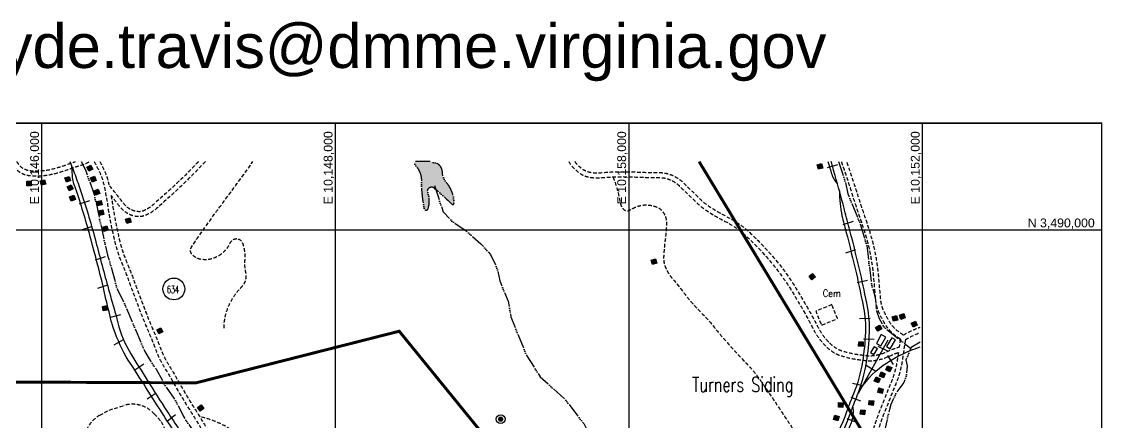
# Model space of a CAD drawing. Header units: inches. Extents: x 10131215 to 10153225, y 3476725 to 3491422.
# Drawn here: x 10145862 to 10153225, y 3488691 to 3491422 of the extents above; entities that cross this region are included whole.
import ezdxf
from ezdxf.enums import TextEntityAlignment as Align

# ---------------------------------------------------------------- set-up
doc = ezdxf.new("R2010")
doc.units = ezdxf.units.IN
doc.header["$LTSCALE"] = 100
doc.header["$MEASUREMENT"] = 0
for name, pattern in [('CENTER', [2, 1.25, -0.25, 0.25, -0.25]), ('DASHED2', [0.375, 0.25, -0.125]), ('HIDDEN', [0.375, 0.25, -0.125]), ('PHANTOM', [2.5, 1.25, -0.25, 0.25, -0.25, 0.25, -0.25]), ('STREAM', [1.5, 1, -0.125, 0, -0.125, 0, -0.125, 0, -0.125])]:
    doc.linetypes.add(name, pattern=pattern)
doc.layers.get('0').update_dxf_attribs({"color": 60, "linetype": 'CONTINUOUS'})
for name, color, linetype in [('BUFFER ZONE-200', 200, 'HIDDEN'), ('BUILDINGS', 7, 'CONTINUOUS'), ('CEMETERIES', 7, 'DASHED2'), ('DRILL HOLES', 170, 'CONTINUOUS'), ('GEOGRAPHIC LABELS', 7, 'CONTINUOUS'), ('GRID COORDINATES-VA SOUTH NAD27', 252, 'CONTINUOUS'), ('PROPERTY LINES-MINERAL', 1, 'CENTER'), ('PROPERTY LINES-SURFACE', 7, 'PHANTOM'), ('RAILROADS', 30, 'CONTINUOUS'), ('ROADS', 34, 'DASHED2'), ('ROADS-ROUTE NUMBER LABELS', 34, 'CONTINUOUS'), ('TITLE BLOCK-LEGEND-BORDER', 7, 'CONTINUOUS'), ('WATER-SURFACE', 140, 'STREAM')]:
    doc.layers.add(name, color=color, linetype=linetype)
doc.styles.add('arial', font='ARIAL.TTF')
doc.styles.add('GRIDLINE LABEL', font='ARIAL.TTF', dxfattribs={"height": 60})
doc.styles.add('ROMANS', font='ROMANS.SHX')
doc.styles.add('ROMANT', font='ROMANT.SHX', dxfattribs={"width": 2063.613351134578, "height": 165.0890680907663})

# ---------------------------------------------------------------- blocks, each defined once
blk = doc.blocks.new('RRTIC')
blk.add_line((0, -36.18096142612012), (0, 36.18096142611278))
blk = doc.blocks.new('DRILL HOLE')
at = {"layer": 'DRILL HOLES', "const_width": 18}
blk.add_lwpolyline([(-9, 0, 1), (9, 0, 1)], format="xyb", close=True, dxfattribs=at)
at = {"layer": 'DRILL HOLES'}
blk.add_circle((0, 0), 30, dxfattribs=at)

msp = doc.modelspace()

# ---------------------------------------------------------------- hatches: boundary and pattern name
at = {"layer": 'WATER-SURFACE'}
h = msp.add_hatch(color=151, dxfattribs=at)
edge = h.paths.add_edge_path()
edge.add_line((10148645.16038624, 3490467.692639559), (10148537.20610689, 3490467.692639559))
edge.add_line((10148537.20610689, 3490467.692639559), (10148543.7980472, 3490442.791432989))
edge.add_arc((10148435.08079349, 3490338.84319168), 150.4150196069095, -0.5926576500914962, 43.71536050775882, ccw=False)
edge.add_arc((10149461.32028349, 3490328.316938493), 875.8784541117094, 179.4131881627961, 191.8376381913849)
edge.add_arc((10148617.98790149, 3490151.556516955), 14.22089271464938, 191.8342618358805, 343.4764503812293)
edge.add_arc((10148461.30085763, 3490198.022950269), 177.652710656613, 343.481534834185, 378.8223622403811)
edge.add_arc((10148659.14538193, 3490265.464531185), 31.37078730093021, 127.41840749190419, 198.8286427719857, ccw=False)
edge.add_arc((10148655.12306077, 3490270.71241232), 24.75873157653763, 35.22910223656959, 127.40491529162551, ccw=False)
edge.add_arc((10147709.06312979, 3489105.527378922), 1524.745080229872, 44.682079172846386, 50.67378359721812, ccw=False)
edge.add_arc((10148799.22638825, 3490183.663638629), 8.497798904510118, 224.703578985677, 387.9182851083263)
edge.add_arc((10148598.94509679, 3490188.81011037), 207.7933656784091, 359.6780227600871, 400.971863037196)
edge.add_arc((10148840.1807933, 3490398.304896323), 111.7105100611506, 181.2779485389092, 220.9717440230931, ccw=False)
edge.add_arc((10148659.71159069, 3490394.284765849), 68.80346334270027, 1.27312298631372, 84.05844368102014)
edge.add_arc((10148676.29785898, 3490553.66241391), 91.43491844431277, 250.0900724395526, 264.05884783931685, ccw=False)

# ---------------------------------------------------------------- linework, layer by layer
at = {"layer": 'BUFFER ZONE-200'}
for points in [[(10146394.64812542, 3488739.774829006), (10146458.61323094, 3488774.872888181), (10146558.6007489, 3488805.613394121)], [(10146765.8287016, 3488748.46905181), (10146812.73892852, 3488696.511062756), (10146886.87539831, 3488546.398715009), (10147059.22076571, 3488247.612149861), (10147199.38423093, 3487987.015299329), (10147199.48816657, 3487986.969671617), (10147303.48765883, 3487982.558577345), (10147396.68445048, 3487944.665037458), (10147472.84682825, 3487878.118035839), (10147522.88723415, 3487827.803060079), (10147575.63923547, 3487715.749383783), (10147607.07361747, 3487638.18377414), (10147616.11639205, 3487635.973947415), (10147702.91653786, 3487541.265924557), (10147738.00884715, 3487413.682792109), (10147771.71128974, 3487247.329766529), (10147801.85826519, 3487097.884610552), (10147849.25617859, 3486988.069570883), (10147861.4249164, 3486932.277164598)]]:
    msp.add_lwpolyline(points, dxfattribs=at)
for centre, start, end in [((10146617.37613108, 3488614.438772819), 42.07727543763432, 107.0897019175039), ((10146490.860423, 3488564.430952085), 118.7538559056108, 182.4900083372879)]:
    msp.add_arc(centre, 200.005703370209, start, end, dxfattribs=at)
at = {"layer": 'BUILDINGS'}
for p, q in [((10151718.28089251, 3489288.813644483), (10151685.75312552, 3489228.580068871)), ((10151716.2558447, 3489212.06392954), (10151748.78363676, 3489272.297534626)), ((10151748.78363676, 3489272.297534626), (10151718.28089251, 3489288.813644483)), ((10151789.45495303, 3489267.702030133), (10151753.49370723, 3489207.655875079)), ((10151815.20848042, 3489252.238931665), (10151789.45495303, 3489267.702030133)), ((10151670.7191664, 3489205.28616118), (10151646.26558656, 3489167.004168456)), ((10151667.6454378, 3489153.313090269), (10151692.09902752, 3489191.59509461)), ((10151692.09902752, 3489191.59509461), (10151670.7191664, 3489205.28616118)), ((10151685.75312552, 3489228.580068871), (10151716.2558447, 3489212.06392954)), ((10151753.49370723, 3489207.655875079), (10151779.24721491, 3489192.192753437)), ((10151779.24721491, 3489192.192753437), (10151815.20848042, 3489252.238931665)), ((10151646.26558656, 3489167.004168456), (10151667.6454378, 3489153.313090269))]:
    msp.add_line(p, q, dxfattribs=at)
for points in [[(10146320.45670776, 3490402.212963086), (10146305.68239611, 3490429.414743867), (10146332.88417689, 3490444.189055521), (10146347.65848855, 3490416.98727474)], [(10151281.12866989, 3490444.818768594), (10151310.74101052, 3490453.836886206), (10151319.75912813, 3490424.224545582), (10151290.14678751, 3490415.20642797)], [(10146166.9214766, 3490327.569783693), (10146156.05839114, 3490356.556169065), (10146185.04477651, 3490367.419254519), (10146195.90786197, 3490338.432869148)], [(10146341.77842265, 3490327.708387692), (10146330.18301115, 3490356.409669798), (10146358.88429326, 3490368.005081302), (10146370.47970476, 3490339.303799195)], [(10145896.53264578, 3490303.726280788), (10145896.53264578, 3490334.681363772), (10145927.48772876, 3490334.681363772), (10145927.48772876, 3490303.726280788)], [(10145996.98269803, 3490306.175580145), (10145988.62764059, 3490335.981790533), (10146018.43385098, 3490344.336847973), (10146026.78890842, 3490314.530637585)], [(10146184.68749901, 3490267.65866437), (10146171.18949214, 3490295.515817367), (10146199.04664514, 3490309.013824235), (10146212.54465201, 3490281.156671239)], [(10146199.60487152, 3490198.915622959), (10146188.20021129, 3490227.693233831), (10146216.97782216, 3490239.097894062), (10146228.38248239, 3490210.320283189)], [(10146365.35235289, 3490239.45124781), (10146354.77951514, 3490268.544756784), (10146383.87302411, 3490279.117594534), (10146394.44586186, 3490250.02408556)], [(10146379.89748008, 3490166.228489931), (10146373.83036126, 3490196.583180371), (10146404.1850517, 3490202.650299193), (10146410.25217052, 3490172.295608753)], [(10146391.91877549, 3490101.39447065), (10146384.96236723, 3490131.557785233), (10146415.12568181, 3490138.514193494), (10146422.08209007, 3490108.350878911)], [(10146578.05654739, 3490046.673771548), (10146569.07775966, 3490076.298061132), (10146598.70204924, 3490085.276848862), (10146607.68083697, 3490055.652559278)], [(10146421.91406433, 3489990.945992819), (10146412.89709901, 3490020.558684336), (10146442.50979053, 3490029.575649657), (10146451.52675585, 3489999.962958139)], [(10150160.65646539, 3489766.668110848), (10150151.19807376, 3489796.142777771), (10150180.67274069, 3489805.601169402), (10150190.13113232, 3489776.126502478)], [(10151226.27199605, 3489687.269318633), (10151250.70068154, 3489706.281327678), (10151269.71269058, 3489681.852642193), (10151245.2840051, 3489662.840633147)], [(10146412.19595798, 3489481.171772413), (10146442.74835428, 3489486.148542716), (10146447.72512458, 3489455.596146413), (10146417.17272828, 3489450.61937611)], [(10151802.13693769, 3489379.533278031), (10151793.34799484, 3489409.214444552), (10151823.02916136, 3489418.003387404), (10151831.81810421, 3489388.322220883)], [(10151852.12925383, 3489392.753020211), (10151842.42257119, 3489422.146854166), (10151871.81640514, 3489431.853536808), (10151881.52308779, 3489402.459702853)], [(10146796.6013504, 3489293.804402338), (10146782.50302553, 3489321.362602538), (10146810.06122573, 3489335.460927412), (10146824.1595506, 3489307.902727212)], [(10151695.73664935, 3489311.212077577), (10151679.67024749, 3489337.671251674), (10151706.12942159, 3489353.73765353), (10151722.19582345, 3489327.278479433)], [(10151936.38529565, 3489339.604998722), (10151922.82070874, 3489367.429792423), (10151950.64550244, 3489380.994379333), (10151964.21008935, 3489353.169585632)], [(10151564.07230121, 3489209.339563103), (10151565.30837074, 3489240.269957453), (10151596.23876509, 3489239.033887921), (10151595.00269556, 3489208.103493571)], [(10151748.87036538, 3489049.204450606), (10151762.09879411, 3489077.190622834), (10151790.08496634, 3489063.96219411), (10151776.85653761, 3489035.976021882)], [(10151670.67839893, 3488972.537983188), (10151683.93545521, 3489000.510605899), (10151711.90807792, 3488987.253549618), (10151698.65102164, 3488959.280926908)], [(10151705.55309562, 3489006.04793251), (10151717.74047136, 3489034.502897542), (10151746.1954364, 3489022.315521798), (10151734.00806065, 3488993.860556765)], [(10151694.24694697, 3488895.427170397), (10151702.2635938, 3488925.326176001), (10151732.1625994, 3488917.309529172), (10151724.14595257, 3488887.410523567)], [(10151426.69912126, 3488794.443444214), (10151428.10384952, 3488825.366637792), (10151459.02704309, 3488823.961909536), (10151457.62231484, 3488793.038715959)], [(10151633.0474553, 3488810.15398986), (10151636.69226158, 3488840.893745059), (10151667.43201678, 3488837.248938777), (10151663.7872105, 3488806.509183578)], [(10147060.09132494, 3488792.900768991), (10147084.95997928, 3488811.333543978), (10147103.39275427, 3488786.464889637), (10147078.52409993, 3488768.032114649)], [(10151574.21333498, 3488746.523132293), (10151578.47973536, 3488777.18279619), (10151609.13939926, 3488772.916395804), (10151604.87299887, 3488742.256731907)], [(10151401.77993954, 3488739.334384224), (10151431.20809444, 3488729.732256245), (10151421.60596646, 3488700.304101346), (10151392.17781156, 3488709.906229326)]]:
    msp.add_lwpolyline(points, close=True, dxfattribs=at)
for points in [[(10146305.68239611, 3490429.414743867), (10146332.88417689, 3490444.189055521), (10146320.45670776, 3490402.212963086), (10146347.65848855, 3490416.98727474)], [(10151310.74101052, 3490453.836886206), (10151319.75912813, 3490424.224545582), (10151281.12866989, 3490444.818768594), (10151290.14678751, 3490415.20642797)], [(10146156.05839114, 3490356.556169065), (10146185.04477651, 3490367.419254519), (10146166.9214766, 3490327.569783693), (10146195.90786197, 3490338.432869148)], [(10146330.18301115, 3490356.409669798), (10146358.88429326, 3490368.005081302), (10146341.77842265, 3490327.708387692), (10146370.47970476, 3490339.303799195)], [(10145896.53264578, 3490334.681363772), (10145927.48772876, 3490334.681363772), (10145896.53264578, 3490303.726280788), (10145927.48772876, 3490303.726280788)], [(10145988.62764059, 3490335.981790533), (10146018.43385098, 3490344.336847973), (10145996.98269803, 3490306.175580145), (10146026.78890842, 3490314.530637585)], [(10146171.18949214, 3490295.515817367), (10146199.04664514, 3490309.013824235), (10146184.68749901, 3490267.65866437), (10146212.54465201, 3490281.156671239)], [(10146188.20021129, 3490227.693233831), (10146216.97782216, 3490239.097894062), (10146199.60487152, 3490198.915622959), (10146228.38248239, 3490210.320283189)], [(10146354.77951514, 3490268.544756784), (10146383.87302411, 3490279.117594534), (10146365.35235289, 3490239.45124781), (10146394.44586186, 3490250.02408556)], [(10146373.83036126, 3490196.583180371), (10146404.1850517, 3490202.650299193), (10146379.89748008, 3490166.228489931), (10146410.25217052, 3490172.295608753)], [(10146384.96236723, 3490131.557785233), (10146415.12568181, 3490138.514193494), (10146391.91877549, 3490101.39447065), (10146422.08209007, 3490108.350878911)], [(10146569.07775966, 3490076.298061132), (10146598.70204924, 3490085.276848862), (10146578.05654739, 3490046.673771548), (10146607.68083697, 3490055.652559278)], [(10146412.89709901, 3490020.558684336), (10146442.50979053, 3490029.575649657), (10146421.91406433, 3489990.945992819), (10146451.52675585, 3489999.962958139)], [(10150151.19807376, 3489796.142777771), (10150180.67274069, 3489805.601169402), (10150160.65646539, 3489766.668110848), (10150190.13113232, 3489776.126502478)], [(10151250.70068154, 3489706.281327678), (10151269.71269058, 3489681.852642193), (10151226.27199605, 3489687.269318633), (10151245.2840051, 3489662.840633147)], [(10146442.74835428, 3489486.148542716), (10146447.72512458, 3489455.596146413), (10146412.19595798, 3489481.171772413), (10146417.17272828, 3489450.61937611)], [(10151793.34799484, 3489409.214444552), (10151823.02916136, 3489418.003387404), (10151802.13693769, 3489379.533278031), (10151831.81810421, 3489388.322220883)], [(10151842.42257119, 3489422.146854166), (10151871.81640514, 3489431.853536808), (10151852.12925383, 3489392.753020211), (10151881.52308779, 3489402.459702853)], [(10146782.50302553, 3489321.362602538), (10146810.06122573, 3489335.460927412), (10146796.6013504, 3489293.804402338), (10146824.1595506, 3489307.902727212)], [(10151679.67024749, 3489337.671251674), (10151706.12942159, 3489353.73765353), (10151695.73664935, 3489311.212077577), (10151722.19582345, 3489327.278479433)], [(10151922.82070874, 3489367.429792423), (10151950.64550244, 3489380.994379333), (10151936.38529565, 3489339.604998722), (10151964.21008935, 3489353.169585632)], [(10151565.30837074, 3489240.269957453), (10151596.23876509, 3489239.033887921), (10151564.07230121, 3489209.339563103), (10151595.00269556, 3489208.103493571)], [(10151762.09879411, 3489077.190622834), (10151790.08496634, 3489063.96219411), (10151748.87036538, 3489049.204450606), (10151776.85653761, 3489035.976021882)], [(10151683.93545521, 3489000.510605899), (10151711.90807792, 3488987.253549618), (10151670.67839893, 3488972.537983188), (10151698.65102164, 3488959.280926908)], [(10151717.74047136, 3489034.502897542), (10151746.1954364, 3489022.315521798), (10151705.55309562, 3489006.04793251), (10151734.00806065, 3488993.860556765)], [(10151702.2635938, 3488925.326176001), (10151732.1625994, 3488917.309529172), (10151694.24694697, 3488895.427170397), (10151724.14595257, 3488887.410523567)], [(10151428.10384952, 3488825.366637792), (10151459.02704309, 3488823.961909536), (10151426.69912126, 3488794.443444214), (10151457.62231484, 3488793.038715959)], [(10151636.69226158, 3488840.893745059), (10151667.43201678, 3488837.248938777), (10151633.0474553, 3488810.15398986), (10151663.7872105, 3488806.509183578)], [(10147084.95997928, 3488811.333543978), (10147103.39275427, 3488786.464889637), (10147060.09132494, 3488792.900768991), (10147078.52409993, 3488768.032114649)], [(10151578.47973536, 3488777.18279619), (10151609.13939926, 3488772.916395804), (10151574.21333498, 3488746.523132293), (10151604.87299887, 3488742.256731907)], [(10151431.20809444, 3488729.732256245), (10151421.60596646, 3488700.304101346), (10151401.77993954, 3488739.334384224), (10151392.17781156, 3488709.906229326)]]:
    msp.add_solid(points, dxfattribs=at)
at = {"layer": 'CEMETERIES', "flags": 128}
msp.add_lwpolyline([(10151381.58506942, 3489493.182481261), (10151272.10282047, 3489447.901009788), (10151311.43961488, 3489352.674508807), (10151420.9217365, 3489397.955830542), (10151381.58506942, 3489493.182481261)], dxfattribs=at)
at = {"layer": 'GRID COORDINATES-VA SOUTH NAD27'}
for p, q in [((10146000, 3476730), (10146000, 3490730)), ((10148000, 3476730), (10148000, 3490730)), ((10150000, 3476730), (10150000, 3490730)), ((10152000, 3481525.901596606), (10152000, 3490730)), ((10153220, 3490000), (10131220, 3490000))]:
    msp.add_line(p, q, dxfattribs=at)
at = {"layer": 'PROPERTY LINES-MINERAL', "const_width": 20.0005703370209}
msp.add_lwpolyline([(10145852.50746938, 3477967.336178921), (10145477.20661477, 3478389.815918876), (10145524.11924705, 3478706.322133584), (10145289.55618747, 3479034.550821043), (10145840.77932403, 3479480.00400972), (10148022.2155287, 3482000.331286965), (10147875.75720789, 3483547.01629826), (10148796.50225871, 3485897.265480484), (10149467.06713799, 3485637.699497478), (10150064.74113999, 3487307.429345854), (10148434.52807188, 3489311.968694899), (10147050.6061578, 3488960.295126593), (10144259.30603895, 3488972.017599343), (10142693.56307911, 3487741.035053708), (10142154.06808789, 3487776.202407306), (10140301.02010555, 3489311.8436545), (10137154.33409943, 3489311.8436545)], dxfattribs=at)
at = {"layer": 'PROPERTY LINES-SURFACE', "const_width": 20.0005703370209}
msp.add_lwpolyline([(10150477.47202419, 3490467.692639559), (10152523.42621694, 3487084.213419427), (10152483.76756755, 3485498.639609971), (10153160.80722864, 3484821.928960318)], dxfattribs=at)
at = {"layer": 'RAILROADS', "flags": 128}
for points in [[(10146191.19501277, 3490467.692639559, -0.003614375099884218), (10146213.06655021, 3490411.250282357), (10146220.3692308, 3490391.84933466, -0.007260658872001067), (10146261.26604394, 3490277.338576834, -0.01840266844789607), (10146361.90760468, 3489942.227708822, 0.003202849260729655), (10146448.49096877, 3489618.558823059, 0.003425523768057803), (10146497.75060245, 3489443.720383172, -0.009641895089790313), (10146517.74209803, 3489369.231849568, 0.07701148593351084), (10146606.36800367, 3489157.546050793, 0.002415197719649334), (10146716.81330918, 3488979.36445738, 0.003739049732933078), (10146853.32297142, 3488765.061336098, 0.0107401832419387), (10147026.32183845, 3488510.063024931, -0.01063741883082681)], [(10151354.17743021, 3490467.692639559, -0.006215045606784697), (10151377.55708591, 3490392.351979102, 0.1089183200048273), (10151420.32597175, 3490315.030843791)], [(10151391.08933922, 3488479.818895015, 0.02297749586159965), (10151499.94082828, 3488730.573611641), (10151505.02076519, 3488744.020244454, 0.0008651694117667932), (10151508.62050723, 3488753.669529878, -0.006922209925570493), (10151555.14476058, 3488873.913841319, 0.05589512284014422), (10151618.06684874, 3489100.032781838, 0.03008249786864198), (10151638.38716977, 3489303.120656596, 0.05792129317989326), (10151625.12862664, 3489477.345840211, 0.008558645235538781), (10151576.24518613, 3489708.235487654, 0.006851816739793304), (10151505.25385894, 3489999.054854224, 0.002062022652474094), (10151468.99135376, 3490136.901539055), (10151465.56925525, 3490149.676089796, 0.003350123818153924), (10151404.06573412, 3490372.933070399, -0.003766762544361982), (10151378.04564212, 3490467.692639559, -0.003766762544361982)], [(10147753.12870299, 3487418.511868221, -0.07993504249700153), (10147619.07616926, 3487576.189783377, 0.003496804980738898), (10147394.6035433, 3487911.095883517, -0.005615557904524053), (10147191.92394684, 3488216.267230512, 0.01063741883082656), (10147003.52542711, 3488493.84623489, -0.03633440549577786), (10146819.91487801, 3488755.18617221, -0.007526225907935419), (10146693.36413462, 3488954.390268861, -0.001027899838782543), (10146573.59193682, 3489136.740970873, -0.0495149205563878), (10146479.06672337, 3489359.466468013, -0.02149597649931852), (10146457.27672696, 3489444.165316193, -0.01146154887834596), (10146417.21857488, 3489617.76568794, 0.004355589973449953), (10146334.83963349, 3489935.17157381, 0.01840266844788172), (10146234.79063835, 3490268.308787875, 0.003086320071485912), (10146217.92578514, 3490316.80334345, -0.07653489352254904), (10146209.18925679, 3490358.322989267, 0.0004551984842076546), (10146205.07314135, 3490432.159430575, 0.3763619884954089)], [(10151433.49147946, 3490267.572799142, 0.04381305979330517), (10151450.49805243, 3490097.657733082, -0.001581992419910049), (10151478.17252149, 3489992.045798857, -0.00685181673978652), (10151548.98195676, 3489701.972170492, -0.008558645235538603), (10151597.66692739, 3489472.020507326, -0.057921293179894), (10151610.434862, 3489304.243288216, -0.0300824978686415), (10151590.44979795, 3489104.505262155, -0.05589512284014513), (10151529.20076233, 3488884.398428252, 0.006922209925570449), (10151482.39685386, 3488763.43126523, -0.02505138876054281), (10151365.97144994, 3488492.156968347, -0.05155368345658554), (10151237.58134951, 3488286.676378427, -0.05161591409485376), (10150988.51155943, 3488027.05977063, 0.01120064630212666), (10150747.53827375, 3487813.419136967, 0.02114999308444583), (10150599.84749083, 3487690.262030429, 0.0819306955156741), (10150545.18801183, 3487601.349546576, -5.094499687501704)], [(10151561.01124143, 3488888.799211625, -0.1138176485074372), (10151731.56127004, 3489079.609868182, -0.05729360569443504), (10151914.88892492, 3489179.778308983, -0.01665356222024996), (10151982.73185622, 3489204.7034224, -0.01665356222024996)], [(10151523.98675461, 3488794.491169374, -0.05867812492462916), (10151526.16872139, 3488757.437969294, -0.06139064341381472), (10151513.4889346, 3488688.069383821, -0.02007341294260832), (10151416.20721913, 3488467.480810661, -0.05155368345658468), (10151281.71623466, 3488252.236177894, -0.05161591409485413), (10151024.66821096, 3487984.303492686, 0.01129425137476321), (10150783.61308378, 3487770.509654151, 0.008774304969944099), (10150722.5551845, 3487722.224933567, -0.0291569051751694), (10150675.4593495, 3487687.222718845, -0.1736512115716768), (10150624.68680488, 3487674.982552803, -0.60957224512272)]]:
    msp.add_lwpolyline(points, format="xyb", dxfattribs=at)
for points in [[(10151562.36648496, 3488889.097208299), (10151764.58475484, 3489253.557506631)], [(10151614.55405248, 3489079.529925527), (10151681.69201264, 3489040.052238526)]]:
    msp.add_lwpolyline(points, dxfattribs=at)
at = {"layer": 'ROADS', "flags": 128}
for points in [[(10145785.29646475, 3490467.692639559, -0.04187544373501891), (10145795.82391179, 3490454.887921041, 0.002175774338260227), (10145811.17142912, 3490432.879047391, 0.1417893492607881), (10145872.3098311, 3490383.844745817, 0.07124603434282795), (10145913.89705548, 3490373.138943422, 0.04461877139325828), (10145996.39484594, 3490371.459445223, 0.04045240470869732), (10146075.02495578, 3490383.33128979, 0.03003339705201383), (10146171.34756998, 3490412.17074049, -0.01575351658963876), (10146255.89847658, 3490440.141780925, 0.04528525904224655), (10146325.16099011, 3490467.692639559, 0.04528525904224655)], [(10145828.28021143, 3490467.692639559, 0.001524965909850374), (10145838.93829248, 3490452.45089632, 0.1417893492607628), (10145885.33463685, 3490415.240059768, 0.07124603434286551), (10145917.59255223, 3490406.935926771, 0.04461877139324898), (10145994.04098685, 3490405.379633341, 0.04045240470870488), (10146067.2453815, 3490416.432324, 0.03003339705201602), (10146159.66243701, 3490444.102468575, -0.01274155958559739), (10146229.55622929, 3490467.692639559, -0.01274155958559739)], [(10146356.81730435, 3490467.692639559, -0.01789739442586756), (10146396.69148716, 3490388.08879638, -0.05120889232935698), (10146418.485277, 3490323.70639642, -0.01914436999775643), (10146450.7414588, 3490152.227814637, 0.02055841254387665), (10146488.26771162, 3489955.78597727, 0.004856716846251356), (10146501.07848932, 3489903.328519203, 0.03688647564471565), (10146541.48707706, 3489782.560277582, -0.01135199702309473), (10146593.84506274, 3489649.102510822, 0.002267199014652648), (10146654.78094695, 3489485.084089753, 0.01330231314191091), (10146739.77835459, 3489276.418566803, -0.01809422777406946), (10146770.48886391, 3489198.909528992, 0.05278741868722711), (10146833.20574658, 3489067.893857521, -0.01073514963772431), (10146908.68194085, 3488939.189959215, 0.01419055407366758), (10147004.6682877, 3488778.069581577, -0.00675269894445537), (10147094.83315872, 3488631.710721792, 0.01014242630494664), (10147157.96920223, 3488530.762723204, -0.02393095675068582), (10147193.78532721, 3488469.825097461, 0.02511071009476264), (10147214.73335933, 3488434.375417947, -0.02511006071496322), (10147301.83307323, 3488286.979016427, 0.009465481205538405), (10147384.00354252, 3488137.444017593, 0.01212830205594505), (10147478.47928465, 3487981.819448197, -0.006430000520012775), (10147523.8767363, 3487908.922334569, 0.03096454215741029), (10147609.2719426, 3487785.691273717, -0.02721519903903606), (10147640.56330583, 3487741.249843431, 0.02610083314176756), (10147693.62906755, 3487665.525718102, -0.01809506715139537), (10147765.858367, 3487565.883834971, 0.01699830115282759), (10147859.89395495, 3487435.558794404, -0.02549695474213088), (10147903.44200507, 3487372.993258662, -0.1821085719505441), (10147921.43941457, 3487282.934788222, -0.003062096431892376), (10147917.98817145, 3487262.681064138)], [(10146395.37933321, 3490467.692639559, -0.01427596182432587), (10146427.58150255, 3490402.218415657, -0.05120889232936065), (10146451.60263292, 3490331.255963671, -0.002503158559702928), (10146456.63887648, 3490308.64701436)], [(10147066.51039338, 3490467.692639559, 0.001923249327133431), (10147053.86627088, 3490454.471994975, -0.004682357697535171), (10146992.98724579, 3490391.514839615, -0.01426748588550368), (10146882.44791606, 3490285.552377269, -0.002211264511240722), (10146758.44700942, 3490174.294145501, -0.1045953914347396), (10146675.98653954, 3490127.26993285, -0.1848297594214724), (10146592.6962048, 3490149.234557149, -0.07505940897539494), (10146551.07173083, 3490189.859039957, 0.01193618715635241), (10146456.63887648, 3490308.64701436)], [(10147114.04423754, 3490467.692639559, 0.005445008562202524), (10147078.50023174, 3490431.048197128, -0.004682357697534893), (10147017.17883452, 3490367.633568088, -0.01426748588550388), (10146905.24001721, 3490260.329562521, -0.002211264511240722), (10146781.01543641, 3490148.870641976, -0.1077972006771325), (10146683.16012755, 3490093.886278566, -0.1907357593864224), (10146572.88517551, 3490121.624632458, -0.07505940897539687), (10146523.99767316, 3490169.337666761, 0.006863924151799856), (10146470.95698128, 3490237.464503469)], [(10147242.37228722, 3489333.394360204), (10147242.20703107, 3489368.837165579, -0.1714106772735904), (10147361.81557532, 3489615.21185982, 0.2583747131682269), (10147389.87876143, 3489710.70641772, -0.07606358635866932), (10147383.83641781, 3489799.5442856, 0.1093752291657969), (10147368.99628001, 3489909.681810308, 0.6682044712763889), (10147282.13938232, 3489913.238749887, -0.1911091877516343), (10147174.8683809, 3489811.323860054, -0.143892204121919), (10147081.05323609, 3489802.280240972, -0.184293144663857), (10147019.76644701, 3489840.226029104, -0.3197642156074291), (10147018.32055304, 3489883.774685619, -0.01190796975536858), (10147175.74491128, 3490109.272066567, -0.002289370290125919), (10147295.09474087, 3490270.289913463, 0.008599886205023114), (10147437.58995037, 3490467.692639559, 0.008599886205023114)], [(10149589.69832619, 3490467.692639559, 0.1021675442476117), (10149662.59903466, 3490389.704490257, 0.1034819192510139), (10149724.27434435, 3490362.951484839, 0.07427189956887693), (10149810.51924213, 3490358.243507333, -0.01727676507243299), (10149919.96856838, 3490364.741579101, -0.0183373821036739), (10150029.77485984, 3490363.424711671, 0.0118647283338197), (10150161.29446138, 3490360.143014768, -0.01257182264432355), (10150216.54411855, 3490358.686173016, -0.0961066700591803), (10150284.98116856, 3490341.697928291, -0.09032300742688479), (10150349.53281515, 3490296.07830991, 0.01439483955132069), (10150419.90063275, 3490228.313595912, -0.01918135148828004), (10150456.9008907, 3490191.993357519, 0.05727682058017267), (10150514.29140723, 3490143.64616156, 0.02579662578103125), (10150665.31712889, 3490054.327243561, -0.0676740322677699), (10150799.64770258, 3489958.903331723, -0.0144468917639066), (10150886.91871976, 3489872.284639882, -0.0247000931306511), (10151012.30152884, 3489726.676746703, -0.02971686242455981), (10151106.94098675, 3489588.983201444, -0.002586995917563251), (10151162.66987797, 3489495.510463382, -0.01478217413858952), (10151250.65115405, 3489335.572022405, 0.0597642019796126), (10151324.22828301, 3489226.312227615, 0.09317515506505847), (10151407.15135109, 3489160.197624182, 0.04615645997575382), (10151443.73112258, 3489144.947209537, 0.03216468037959493), (10151530.64564527, 3489123.829662979, 0.0192377404742849), (10151616.51063391, 3489112.124227888, 0.08876756531304043), (10151708.86507525, 3489119.553803406, 0.04767054087294705), (10151789.96495307, 3489149.426190505, -0.03810158353264588), (10151835.08894124, 3489167.034282779)], [(10149630.66606448, 3490467.692639559, 0.0787060310638413), (10149682.19163334, 3490417.473206561, 0.1034819192510119), (10149731.10004651, 3490396.258155888, 0.07427189956887345), (10149807.32314607, 3490392.097305587, -0.01727676507242968), (10149919.11517506, 3490398.734533839, -0.01833738210367764), (10150031.41215959, 3490397.387871513, 0.01186472833381987), (10150161.32039752, 3490394.146469633, -0.01257182264432324), (10150218.27746928, 3490392.644644843, -0.09610667005917548), (10150299.27463054, 3490372.53864376, -0.09032300742688767), (10150373.77312137, 3490319.889482639, 0.01439483955132122), (10150442.73138826, 3490253.482193066, -0.01918135148827797), (10150481.59223603, 3490215.335568695, 0.05727682058017541), (10150533.04641839, 3490171.989309102, 0.02579662578103344), (10150681.05582493, 3490084.45438448, -0.06767403226776342), (10150822.8527324, 3489983.726719867, -0.01444689176390834), (10150911.51771468, 3489895.724500259, -0.02470009313064845), (10151039.09088974, 3489747.572910269, -0.02971686242456041), (10151136.01749043, 3489606.551673649, -0.002586995917563295), (10151191.92653589, 3489512.776700906, -0.01478217413858941), (10151280.87658132, 3489351.077026798, 0.05976420197961539), (10151349.92984435, 3489248.534984797, 0.09317515506502334), (10151423.03312907, 3489190.249733126, 0.04615645997578877), (10151453.8348626, 3489177.408254392, 0.03216468037959535), (10151536.50633964, 3489157.321700523, 0.01923774047428622), (10151619.78216648, 3489145.969291096, 0.08876756531304461), (10151700.20852477, 3489152.439343566, 0.04767054087294454), (10151775.24425575, 3489180.078083426, -0.04951689026551018), (10151840.64110777, 3489203.892945593)], [(10151848.8921346, 3489258.668242446, -0.1339015644565203), (10151737.55797611, 3489371.67449228, -0.02045227773572928), (10151704.20294448, 3489437.168086647, -0.08523065993880036), (10151681.3211068, 3489523.071225264, -0.001327239573883638), (10151668.10963956, 3489673.13427134, 0.02957334774277213), (10151642.17125115, 3489851.730519436, 0.0233648776067618), (10151611.46378334, 3489972.010596809, 0.009383119387091724), (10151579.12170832, 3490071.138325449, -0.00758140847874852), (10151522.36143083, 3490243.005758648, 0.006914753351290178), (10151463.20503319, 3490422.931235394, -0.0009044833800235777), (10151447.88970509, 3490467.692639559, -0.0009044833800235777)], [(10151869.28814427, 3489286.158570657, -0.1375691512779037), (10151767.16326033, 3489388.335303818, -0.02045227773572821), (10151735.07014049, 3489451.351159146, -0.08523065993880108), (10151715.15085761, 3489526.13242757, -0.001327239573883602), (10151701.95530476, 3489676.015731737, 0.02957334774277203), (10151675.43935336, 3489858.589506635, 0.02336487760676235), (10151643.94620789, 3489981.947356021, 0.009383119387093151), (10151611.20833594, 3490082.288379984, -0.007581408478747954), (10151554.77150353, 3490253.176750276, 0.006914753351290871), (10151495.32143408, 3490433.995769734, -0.0006827832603501485), (10151483.77521683, 3490467.692639559, -0.0006827832603501485)], [(10149891.80072455, 3490363.794672987, -0.0283063964669119), (10149929.2047173, 3490238.141865668, -0.005125583198100292), (10149942.8266781, 3490177.946425591, 0.1908797517722001), (10149969.30064435, 3490138.334488341, 0.2930643083879394), (10150005.18629995, 3490137.109313894, -0.03302665399978515), (10150048.19008679, 3490158.982804879, -0.1153619661640787), (10150124.48944378, 3490172.432922344, -0.07227479994957961), (10150184.0022035, 3490160.376328574, -0.1719568604955223), (10150236.00137595, 3490117.902850885, -0.1541841991576021), (10150255.83103271, 3490036.81657523, -0.01505680508165104), (10150244.10437937, 3489914.882466432, 0.02097499243535651), (10150235.9172433, 3489817.710353105, 0.1239019152044527), (10150252.2076487, 3489739.01921289, 0.06277200895224783), (10150299.61863112, 3489665.968744139, -0.01176282533952638), (10150372.49485735, 3489575.379770838, 0.03313079380330539), (10150498.97043934, 3489431.219006378, -0.02771980872272925), (10150572.32099863, 3489349.411443699, 0.01225317551877458), (10150669.53456429, 3489234.004950552, 0.01105995198183299), (10150804.01603701, 3489088.67124657, -0.04400406511699909), (10150901.68335921, 3488968.100902054, -6.039427721986483e-05), (10150989.97816462, 3488837.032166838, -0.004442800774362388), (10151081.53482063, 3488698.444932989, 0.01948922133153099), (10151173.52609832, 3488567.907360777, 0.004243459770735136), (10151228.40866663, 3488497.381946339, 0.08975636320969838), (10151287.93786302, 3488444.95244543, -0.001680269197835841), (10151387.38477843, 3488384.470096948, 0.04228998519070991), (10151524.99877896, 3488315.389650987, 1.761002211999675)], [(10146425.20695012, 3490293.268957712, 0.001195079800452757), (10146425.20695012, 3490293.268957712, 0.001195079800452757)], [(10146470.95698128, 3490237.464503469, -0.00879228609191211), (10146484.33991092, 3490157.219228736, 0.02055841254388027), (10146521.34161716, 3489963.522648816, 0.004856716846248428), (10146533.99565791, 3489911.706863687, 0.03688647564469305), (10146572.81443427, 3489795.689846652, -0.01135199702310306), (10146625.73618848, 3489660.79486376, 0.002267199014653551), (10146686.5646144, 3489497.065423197, 0.01330231314190523), (10146770.87953505, 3489290.075089768, -0.01809422777406929), (10146802.49625246, 3489210.278792798, 0.05278741868722613), (10146862.12176472, 3489085.720862787, -0.01073514963772451), (10146938.33640579, 3488955.757650837, 0.01419055407366738), (10147033.335159, 3488796.294911257, -0.006752698944455346), (10147123.98167006, 3488649.154140486, 0.01014242630494677), (10147186.38633677, 3488549.375475531, -0.02393095675068749), (10147223.8506791, 3488485.633522926, 0.02511071009475887), (10147243.06239282, 3488453.122135603, -0.02511006071496388), (10147331.89833251, 3488302.787459394, 0.009465481205536844), (10147413.44884057, 3488154.380548543, 0.01212830205594674), (10147507.06870001, 3488000.165722401, -0.006430000520012728), (10147552.9283979, 3487926.52630886, 0.03096454215740971), (10147635.92735057, 3487806.753151015, -0.02721519903903637), (10147669.34792985, 3487759.28769062, 0.02610083314176762), (10147720.37797888, 3487686.468468896, -0.01809506715139575), (10147794.05107475, 3487584.834800103, 0.01699830115282744), (10147886.73439802, 3487456.383831198, -0.02549695474213048), (10147932.26206232, 3487390.97415286, -0.1821085719505395), (10147954.95768081, 3487277.405661171, -0.004292693888050118), (10147949.95020266, 3487248.449410573, -0.005954335900642588)], [(10151869.28814427, 3489286.158570657, -0.04365135692627826), (10151982.73185622, 3489339.296638245, -0.04365135692627826)], [(10151848.8921346, 3489258.668242446), (10151840.64110777, 3489203.892945593, -0.06201100780659777)], [(10151882.63051236, 3489254.575003278, -0.04065363046760375), (10151982.73185622, 3489302.96536364, -0.04065363046760375)], [(10151882.63051236, 3489254.575003278), (10151859.96459568, 3489104.105302544, -0.06201100780659692), (10151816.79127688, 3488950.073090697, 0.005525696840112608), (10151773.34112213, 3488843.161530389, -0.0003696601246356658), (10151738.41841722, 3488754.626720805, 0.03113979266991831), (10151683.06397962, 3488584.302510756, -0.05542860217796151), (10151618.26941715, 3488413.552162901, -0.02698775569534903), (10151509.26840146, 3488226.375238654, -0.01469731654991691), (10151389.86426735, 3488055.783072436, -0.10414933080875), (10151268.22997055, 3487948.434370095, -0.009725843335977123), (10151122.71773345, 3487869.71157674, 0.008917729264091238), (10150895.74592355, 3487747.393501689, 0.008020832197891693), (10150693.49188994, 3487629.378518505, 0.05836287131868349), (10150544.07239721, 3487513.187778102, 0.02237515529270882), (10150412.39276932, 3487351.68088784, 0.02514345691499458)], [(10151835.08894124, 3489167.034282779), (10151826.37555957, 3489109.189500389, -0.06201100780659777), (10151785.46957553, 3488963.246419936, 0.005525696840112699), (10151741.73658461, 3488855.638858926, -0.0003696601246356612), (10151706.83236716, 3488767.150859696, 0.03113979266991919), (10151650.17044504, 3488592.803382351, -0.05542860217795094), (10151588.04185568, 3488429.078442824, -0.02698775569535293), (10151480.88598952, 3488245.069977847, -0.01469731654991734), (10151362.6273575, 3488076.114372507, -0.1041493308087498), (10151251.49168626, 3487978.031262275, -0.009725843335976932), (10151107.14163769, 3487899.937191567, 0.00891772926408992), (10150879.1031569, 3487777.044231046, 0.00802083219789293), (10150675.90778696, 3487658.479948107, 0.05868889277838046), (10150519.46403866, 3487536.663708596, 0.03276334065915888), (10150328.85332416, 3487292.935365226, 0.02514345691501959), (10150283.67885449, 3487218.908563221, 0.007800306189010609), (10150184.46962116, 3487029.295433519, 0.0565429068791459), (10150093.55320808, 3486782.930913412, -0.001754199390482011), (10150050.31581716, 3486609.360096131, -0.007669332431947666), (10150025.84353741, 3486518.453876652, 0.07220024616184992), (10150013.54649265, 3486427.413149852, 0.04547287981036389), (10150021.5234915, 3486348.329462665, -0.02461604930377581), (10150043.60535742, 3486194.023563233, -0.01030781258979442), (10150051.59660677, 3486083.813685121, -0.07055540913790191), (10150040.48991064, 3485959.260586542, -0.009256175206441595), (10150026.43515551, 3485903.799251324, -0.03478951270127044), (10149963.38376808, 3485723.376557714, -0.01642456041891923), (10149873.86424318, 3485532.508401269, -0.04982007572010616), (10149762.35790689, 3485358.901118088, -0.04529742156227571), (10149648.65189582, 3485239.52469982, 0.03888958618176203), (10149553.82834932, 3485142.49015478, 0.004024007880876566), (10149445.48917329, 3485010.701134136, 0.05347990679341492), (10149347.59562313, 3484859.018815991, -0.02013614461070849), (10149269.93221855, 3484719.038953804, -0.1589911459364385), (10149222.45838546, 3484678.354066227, 0.03799497415718814), (10149163.22910042, 3484648.34713291, 0.1772532941874624)], [(10148419.70878469, 3487769.278780747, -0.2188240508845034), (10148211.82991148, 3487858.365448181, -0.1163261633976178), (10148103.99073602, 3488054.123380619, 0.4826157166957821), (10148051.1825133, 3488076.428882175, -0.005983636862685363), (10147939.65001756, 3488017.222791664, -0.2116709994759878), (10147855.5130409, 3488012.280340577, -0.1303961399933488), (10147785.36423292, 3488062.150828193, -0.09595849903376509), (10147730.67364082, 3488161.738606571, 0.1095059507843331), (10147666.3376895, 3488271.791730437, 0.1126200388711536), (10147587.94521593, 3488325.356148968, -0.1068960220195514), (10147483.35314489, 3488395.099563649, -0.06459992551568952), (10147367.1638988, 3488550.914098927, 0.1518147372275224), (10147241.0902253, 3488670.209223097, 0.05479316759709504), (10147074.60399124, 3488730.40709945, 2.939096486594532)]]:
    msp.add_lwpolyline(points, format="xyb", dxfattribs=at)
at = {"layer": 'ROADS-ROUTE NUMBER LABELS'}
msp.add_circle((10146899.33941413, 3489599.930552293), 74.32003970073221, dxfattribs=at)
at = {"layer": 'TITLE BLOCK-LEGEND-BORDER', "const_width": 10}
msp.add_lwpolyline([(10131220, 3476730), (10131220, 3490730), (10153220, 3490730), (10153220, 3476730)], close=True, dxfattribs=at)
at = {"layer": 'WATER-SURFACE', "flags": 128}
for points in [[(10146267.35335375, 3490467.692639559), (10146297.19240227, 3490411.692872784), (10146356.84975866, 3490242.622348329), (10146446.58079712, 3489831.155524902), (10146459.38626741, 3489795.282822474), (10146512.50742068, 3489601.564223407), (10146561.52011559, 3489503.309821825), (10146701.40419065, 3489173.914896976), (10146737.61090494, 3489111.533420705), (10146779.11588532, 3489053.833743088), (10146837.4878028, 3488944.97638883), (10146911.13642688, 3488840.180909605), (10146964.51833223, 3488731.633863009), (10147024.12547494, 3488642.743969082), (10147046.29045909, 3488596.268186768), (10147143.64803072, 3488469.956280392), (10147344.01243497, 3488146.829005808), (10147432.00771722, 3488031.121391522), (10147509.40579616, 3487906.050473038), (10147585.56684463, 3487761.012882657), (10147901.48900663, 3487337.135861205), (10148002.70686232, 3487299.14905873), (10148093.79038628, 3487233.360017229), (10148205.49033318, 3487096.137846311), (10148227.96224965, 3487054.654747528), (10148377.18283817, 3486714.666788129), (10148430.90811274, 3486530.937811554), (10148456.59510684, 3486298.841790965), (10148458.22338662, 3486163.446921614), (10148474.81860988, 3486027.122480086), (10148483.33211263, 3485841.191287495), (10148503.32885473, 3485759.77533123), (10148563.8963904, 3485605.687494692), (10148681.27815606, 3485317.788942696), (10148748.68887934, 3485193.341841512), (10148939.00527755, 3484951.023572856), (10149196.06973976, 3484654.452846609), (10149232.57754888, 3484597.066603367), (10149272.52726712, 3484514.412505267), (10149274.42246099, 3484464.18649711), (10149301.30064568, 3484332.235868682), (10149346.29318711, 3484251.637927493)], [(10151427.06171329, 3490467.692639559), (10151471.52325871, 3490335.642803538), (10151491.20799332, 3490249.236380127), (10151573.9348009, 3490048.675255694), (10151619.53125092, 3489895.518800133), (10151653.01673336, 3489627.867795862), (10151677.6900347, 3489541.151696066), (10151687.08526722, 3489450.374316205), (10151703.94682903, 3489399.218987123), (10151740.1468099, 3489336.840451533), (10151919.77857479, 3489194.757184232)], [(10148674.67674598, 3490304.022619356), (10148733.70612792, 3490124.972890107), (10148794.85848635, 3490061.04180435), (10148890.93706187, 3489994.940254196), (10148990.76767358, 3489908.562137389), (10149056.29019995, 3489834.337988418), (10149100.6174386, 3489741.387615861), (10149120.30653147, 3489654.979289064), (10149176.81788159, 3489516.174120021), (10149195.26938933, 3489409.799363557), (10149299.54887014, 3489152.776411276), (10149395.35504217, 3489001.508397315), (10149566.00076294, 3488845.590412376), (10149691.12243831, 3488682.479860605), (10149731.38562944, 3488604.815589392), (10149833.10634913, 3488468.213685575), (10149905.5094374, 3488343.455248996), (10149970.75684245, 3488184.065823242), (10150016.00821132, 3488106.092045523), (10150046.29162641, 3488029.04828124), (10150177.36439419, 3487800.429178937), (10150252.8975774, 3487645.412336059), (10150316.86668926, 3487546.232959622), (10150397.69746257, 3487395.898210633), (10150485.1562732, 3487308.46632965)], [(10151982.73185622, 3489238.21065982), (10151922.00387731, 3489200.271015971), (10151916.08552068, 3489185.606569361), (10151886.80343695, 3489117.275811353), (10151894.30507479, 3489076.723741308), (10151889.97003094, 3489006.842764263), (10151872.21506484, 3488962.849379116), (10151822.97566634, 3488895.758657837), (10151782.78625154, 3488813.073307695), (10151714.93415236, 3488526.666208524), (10151627.70942998, 3488331.655954348), (10151537.66342133, 3488171.895970555), (10151391.80735079, 3488000.570941199), (10151381.82882295, 3488001.190902981), (10151375.60119355, 3487981.534795024), (10151296.11853714, 3487911.311599677), (10151113.75567775, 3487797.372368052), (10151005.57666497, 3487748.974770575), (10150995.28865681, 3487744.603161646), (10150923.58220621, 3487718.993414735), (10150871.21368316, 3487682.160675981), (10150731.86196231, 3487615.656333036), (10150615.90923529, 3487522.64419895), (10150567.601963, 3487470.52658033), (10150545.16922979, 3487431.83386612), (10150538.01358117, 3487397.202861838), (10150487.84961142, 3487315.135738384), (10150481.93197268, 3487300.470978254), (10150303.98215508, 3487096.061258568), (10150263.79724477, 3487013.373941171), (10150257.95512168, 3486838.358800127), (10150208.7584139, 3486691.090734032), (10150200.0558085, 3486631.501681931), (10150162.38488757, 3486508.571569889), (10150171.16296438, 3486407.810260421), (10150170.92895852, 3486242.468326813), (10150181.56363992, 3486171.656562728), (10150173.51767236, 3486041.875496837), (10150136.15660743, 3485923.936791456), (10150131.82421434, 3485854.054656791), (10150112.83431808, 3485790.093682504), (10150045.84918521, 3485679.005544304), (10149990.11795838, 3485507.088668155), (10149989.49907422, 3485497.105493339), (10149923.44297578, 3485400.991808082), (10149770.40950741, 3485275.203973373), (10149711.19962153, 3485208.729702343), (10149639.22748942, 3485097.950555974), (10149620.5479819, 3485038.980755662), (10149597.84633112, 3484915.120055346), (10149562.03455868, 3484822.138377714), (10149522.51022403, 3484669.257326798), (10149487.62693624, 3484591.25034222), (10149426.56210427, 3484494.825801499), (10149351.84625161, 3484258.945649346), (10149340.94054198, 3484244.590349075), (10149299.87048674, 3484066.750710487), (10149256.24793949, 3484009.329382193), (10149213.86294695, 3483971.874496819), (10149136.55674843, 3483936.587887298), (10149096.02801878, 3483929.082696519), (10148936.07857757, 3483934.003314788), (10148830.38682451, 3483925.533296639), (10148758.68847853, 3483899.920010109), (10148711.93395393, 3483872.757910211), (10148674.84768013, 3483839.984625789), (10148658.02570077, 3483810.963967499), (10148654.6634984, 3483675.879611189), (10148671.52541246, 3483624.724128381), (10148675.93548178, 3483534.254938643), (10148718.74834185, 3483336.173590257), (10148722.49980107, 3483315.897275632), (10148734.18265435, 3483019.531832445), (10148754.48618386, 3482943.108623046), (10148762.3378699, 3482827.371706185), (10148783.5691607, 3482765.923505747), (10148806.38646067, 3482649.257597369), (10148832.91547807, 3482592.491431191), (10148899.12224229, 3482367.904514644), (10148888.2563552, 3482273.3731223), (10148875.49526748, 3482229.067741031), (10148842.16138322, 3482176.017735704), (10148752.40713084, 3482101.415763662), (10148659.21122235, 3482052.081535968), (10148522.39593183, 3481945.324597625), (10148444.16619553, 3481895.061134596), (10148385.89064227, 3481843.559002608), (10148385.27209188, 3481833.575682029), (10148375.2951029, 3481834.19497172), (10148374.67655494, 3481824.211650081), (10148364.6995684, 3481824.830938711), (10148364.08102286, 3481814.847616012), (10148354.10403875, 3481815.466903583), (10148353.48549564, 3481805.483579823), (10148343.50851395, 3481806.102866333), (10148342.88997327, 3481796.119541514), (10148312.03123538, 3481783.002405866), (10148306.11494929, 3481768.337055001), (10148296.13797731, 3481768.956337272), (10148232.56505426, 3481712.772015191), (10148202.01567409, 3481704.64650379), (10148190.80170814, 3481685.299098257), (10148134.38225204, 3481663.746733218), (10148040.87893369, 3481609.420030559), (10147779.3967087, 3481430.225673282), (10147751.67168734, 3481386.848549686), (10147735.6252927, 3481380.025523353), (10147725.49271427, 3481368.429870649), (10147654.15007493, 3481267.629265989), (10147585.01352257, 3481121.593606908), (10147507.44651437, 3481001.135470326), (10147475.39362223, 3480887.874237113), (10147476.36275106, 3480822.672479254), (10147489.47280003, 3480791.793488366), (10147544.07704961, 3480703.219527942), (10147664.18905989, 3480540.427867537), (10147702.24050542, 3480508.001122303), (10147809.86009293, 3480386.072176994), (10147871.92516831, 3480337.122670837), (10147905.91564879, 3480319.980680649), (10147986.0782961, 3480239.842963058), (10148056.26405518, 3480160.324491164), (10148172.00266129, 3480007.827307334), (10148235.34376382, 3479898.668741693), (10148283.41049244, 3479785.447282275), (10148329.66087868, 3479562.099993508), (10148387.08468423, 3479438.276518525), (10148558.34766689, 3479212.183717457), (10148756.09618649, 3479009.502439832), (10148765.45381196, 3478998.90018469), (10148863.70858629, 3478887.576633694), (10148908.33085651, 3478799.62414249), (10149000.97788634, 3478678.627221329), (10149046.21836347, 3478600.658200707), (10149116.74641265, 3478445.958270287), (10149166.97446069, 3478367.680008181), (10149294.84556674, 3478249.509268754), (10149458.87006122, 3478149.139042631), (10149500.66818432, 3478096.438071134), (10149528.15791252, 3477974.473823715), (10149523.82571528, 3477904.591603691), (10149510.44580491, 3477850.303020828), (10149507.04194901, 3477795.395556407), (10149447.87874887, 3477648.742196146), (10149424.90652267, 3477439.714234234), (10149409.70724516, 3477275.301143141), (10149409.39781161, 3477270.309552021), (10149415.66049351, 3477209.791651228), (10149415.35105874, 3477204.800060639), (10149421.92314628, 3477149.273763156), (10149444.07787012, 3477102.802462064), (10149438.23541289, 3476927.787467508), (10149439.31561879, 3476867.304810384)]]:
    msp.add_lwpolyline(points, dxfattribs=at)
msp.add_lwpolyline([(10148645.16038624, 3490467.692639559), (10148537.20610689, 3490467.692639559), (10148543.7980472, 3490442.791432989, -0.1957754378462525), (10148585.48776636, 3490337.287352435, 0.05426506099348608), (10148604.06927486, 3490148.640076934, 0.7787744441042735), (10148631.62151283, 3490147.511961202, 0.1554374407911162), (10148629.45330702, 3490255.339957956, -0.3220770586172279), (10148640.0835181, 3490290.37982053, -0.4253804609256887), (10148675.34728031, 3490284.994419635, -0.02614970050660988), (10148793.18653064, 3490177.685954602, 0.8632888285995423), (10148806.73518147, 3490187.642408616, 0.1821538097274861), (10148755.83566836, 3490325.057794283, -0.1749496951087665), (10148728.49806933, 3490395.813465929, 0.3777953175618751), (10148666.8337098, 3490462.718617029, -0.06102586860184119)], format="xyb", close=True, dxfattribs=at)

# ---------------------------------------------------------------- block references
at = {"layer": 'DRILL HOLES', "xscale": 1.000028516851045, "yscale": 1.000028516851045, "zscale": 1.000028516851045}
msp.add_blockref('DRILL HOLE', (10149125.45800843, 3488712.749754923), dxfattribs=at)
at = {"layer": 'RAILROADS', "xscale": 1.000028516851045, "yscale": 1.000028516851045, "zscale": 1.000028516851045}
for p, rotation in [((10151387.91403881, 3490438.952020266), 286.4389799779665), ((10146291.63150531, 3490191.262897743), 287.6327238953419), ((10146311.36358178, 3490016.350912061), 287.535901155881), ((10151494.02079124, 3490049.990451687), 288.7366938294389), ((10151510.97011761, 3489857.480018562), 287.0774830904753), ((10146399.15478371, 3489809.807287075), 287.8705784022972), ((10146415.33211968, 3489616.055660801), 287.6605380328978), ((10151589.97761633, 3489651.92123838), 281.1806925662069), ((10146503.53249309, 3489417.101624924), 285.8853332004763), ((10151606.92403614, 3489399.841760174), 270.6589668868514), ((10151634.67305915, 3489258.259545284), 268.1900977128274), ((10146524.32321409, 3489238.323700988), 299.8425600174645), ((10151728.62354797, 3489193.511496945), 243.4205948018056), ((10151783.17924422, 3489116.354188176), 31.37434887482527), ((10146663.62366629, 3489069.568193464), 303.9283238960214), ((10146748.02767574, 3488870.819348055), 304.0444085148612), ((10151558.45387127, 3488947.7634955), 75.95531620979523), ((10151546.360438, 3488847.944353123), 68.57485865945085), ((10146882.02764953, 3488721.384941829), 308.0446127272079), ((10151517.19606791, 3488704.84678436), 248.4863198449459)]:
    msp.add_blockref('RRTIC', p, dxfattribs=dict(at, rotation=rotation))

# ---------------------------------------------------------------- texts
at = {"style": 'arial'}
msp.add_text('Questions or Comments - Contact Wayde Travis (276) 523-8252  wayde.travis@dmme.virginia.gov', height=300, dxfattribs=at).set_placement((10142154.33232087, 3491218.607910218), align=Align.MIDDLE)
at = {"layer": 'CEMETERIES', "style": 'ROMANS', "width": 0.8355355379179431}
msp.add_text('Cem', height=50.00142584255225, dxfattribs=at).set_placement((10151319.90566259, 3489545.640980552))
at = {"layer": 'GEOGRAPHIC LABELS', "style": 'ROMANT', "width": 0.7180843898950381}
msp.add_text('Turners Siding', height=100.0028516851045, dxfattribs=at).set_placement((10150429.82832891, 3488898.277096902))
at = {"layer": 'GRID COORDINATES-VA SOUTH NAD27', "style": 'GRIDLINE LABEL'}
for s, p in [('E 10,146,000', (10145980, 3490674.778920902)), ('E 10,148,000', (10147980, 3490674.778920902)), ('E 10,158,000', (10149980, 3490674.778920902)), ('E 10,152,000', (10151980, 3490674.778920902))]:
    msp.add_text(s, height=60, rotation=90, dxfattribs=at).set_placement(p, align=Align.RIGHT)
msp.add_text('N 3,490,000', height=60, dxfattribs=at).set_placement((10153172.98486247, 3490020), align=Align.RIGHT)
at = {"layer": 'ROADS-ROUTE NUMBER LABELS', "style": 'ROMANS', "width": 0.6124298811181844}
msp.add_text('634', height=50.00142584255225, dxfattribs=at).set_placement((10146851.48853447, 3489571.404240994))

doc.saveas('drawing.dxf')
